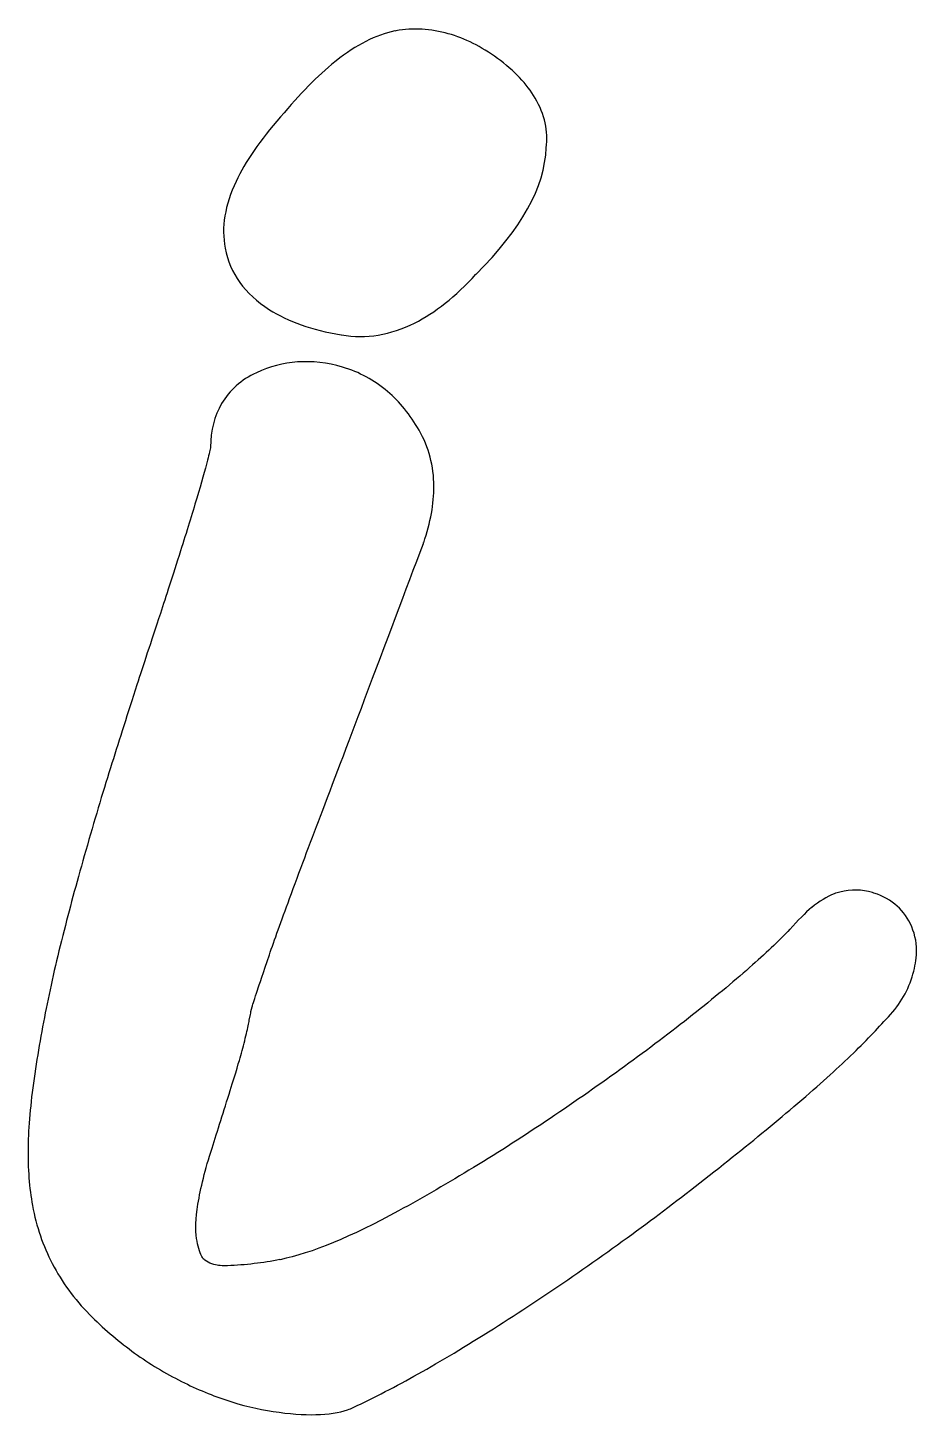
# Model space of a CAD drawing. Header units: centimetres. Extents: x 0 to 8.6, y -7.5 to 5.9.
import ezdxf

# ---------------------------------------------------------------- set-up
doc = ezdxf.new("R2010")
doc.units = ezdxf.units.CM
doc.header["$MEASUREMENT"] = 0
doc.layers.add('Layer 1', color=7, linetype='Continuous')

msp = doc.modelspace()

# ---------------------------------------------------------------- linework, layer by layer
at = {"layer": 'Layer 1', "color": 250}
for points, knots in [([(4.889, 5.25688), (4.98158, 5.098), (5.01688, 4.93795), (4.99491, 4.77682), (4.99491, 4.77682), (4.98158, 4.3966), (4.75503, 3.98863), (4.31539, 3.55311), (4.31539, 3.55311), (4.31539, 3.55311), (4.31401, 3.55154), (4.31401, 3.55154), (4.31401, 3.55154), (4.11473, 3.33578), (3.91644, 3.17848), (3.71981, 3.07982), (3.71981, 3.07982), (3.4863, 2.96273), (3.25045, 2.92448), (3.01243, 2.96498), (3.01243, 2.96498), (3.01243, 2.96498), (3.00704, 2.96577), (3.00704, 2.96577), (3.00704, 2.96577), (2.72371, 3.01264), (2.49178, 3.09384), (2.31192, 3.20898), (2.31192, 3.20898), (2.07184, 3.36266), (1.92866, 3.56134), (1.88286, 3.80495), (1.88286, 3.80495), (1.845, 4.00629), (1.88021, 4.22185), (1.98838, 4.45123), (1.98838, 4.45123), (2.07792, 4.641), (2.22198, 4.84949), (2.4198, 5.07623), (2.4198, 5.07623), (2.4198, 5.07623), (2.42038, 5.07574), (2.42038, 5.07574), (2.42038, 5.07574), (2.60553, 5.29856), (2.78089, 5.47636), (2.94564, 5.60836), (2.94564, 5.60836), (2.94564, 5.60836), (2.95888, 5.61944), (2.95888, 5.61944), (2.95888, 5.61944), (3.15424, 5.77351), (3.34361, 5.87011), (3.52642, 5.90836), (3.52642, 5.90836), (3.52642, 5.90836), (3.52681, 5.90747), (3.52681, 5.90747), (3.52681, 5.90747), (3.52681, 5.90747), (3.5376, 5.90953), (3.5376, 5.90953), (3.5376, 5.90953), (3.70598, 5.93944), (3.87594, 5.93003), (4.04638, 5.88188), (4.04638, 5.88188), (4.20781, 5.83627), (4.36658, 5.75664), (4.52241, 5.64337), (4.52241, 5.64337), (4.68599, 5.52441), (4.80819, 5.39545), (4.889, 5.25688)], [0, 0, 0, 0, 0.05, 0.05, 0.05, 0.05, 0.1, 0.1, 0.1, 0.1, 0.15, 0.15, 0.15, 0.15, 0.2, 0.2, 0.2, 0.2, 0.25, 0.25, 0.25, 0.25, 0.3, 0.3, 0.3, 0.3, 0.35, 0.35, 0.35, 0.35, 0.4, 0.4, 0.4, 0.4, 0.45, 0.45, 0.45, 0.45, 0.5, 0.5, 0.5, 0.5, 0.55, 0.55, 0.55, 0.55, 0.6, 0.6, 0.6, 0.6, 0.65, 0.65, 0.65, 0.65, 0.7, 0.7, 0.7, 0.7, 0.75, 0.75, 0.75, 0.75, 0.8, 0.8, 0.8, 0.8, 0.85, 0.85, 0.85, 0.85, 0.9, 0.9, 0.9, 0.9, 1, 1, 1, 1]), ([(8.532, -3.28257), (8.48111, -3.43114), (8.39235, -3.56599), (8.26614, -3.68661), (8.26614, -3.68661), (8.16492, -3.80185), (8.03969, -3.92983), (7.89082, -4.06997), (7.89082, -4.06997), (7.74901, -4.20364), (7.57072, -4.36134), (7.35653, -4.54277), (7.35653, -4.54277), (7.15756, -4.71135), (6.94288, -4.8868), (6.7132, -5.06861), (6.7132, -5.06861), (6.46606, -5.26427), (6.22951, -5.44658), (6.00484, -5.61428), (6.00484, -5.61428), (5.76741, -5.79159), (5.51635, -5.97135), (5.25205, -6.15327), (5.25205, -6.15327), (4.99266, -6.33185), (4.7365, -6.50122), (4.48378, -6.66108), (4.48378, -6.66108), (4.21771, -6.82937), (3.9741, -6.97549), (3.75325, -7.09926), (3.75325, -7.09926), (3.53916, -7.21939), (3.329, -7.32776), (3.12344, -7.42396), (3.12344, -7.42396), (3.10687, -7.43279), (3.08902, -7.44034), (3.07019, -7.44672), (3.07019, -7.44672), (2.90092, -7.5033), (2.65977, -7.50879), (2.34771, -7.46299), (2.34771, -7.46299), (2.20129, -7.44162), (2.0483, -7.40415), (1.88933, -7.35081), (1.88933, -7.35081), (1.73712, -7.29981), (1.58414, -7.23498), (1.43066, -7.15663), (1.43066, -7.15663), (1.27227, -7.07572), (1.12174, -6.98255), (0.97934, -6.87761), (0.97934, -6.87761), (0.83538, -6.77141), (0.69847, -6.65323), (0.56951, -6.52368), (0.56951, -6.52368), (0.42152, -6.37491), (0.3006, -6.21054), (0.20753, -6.03078), (0.20753, -6.03078), (0.1179, -5.85798), (0.05386, -5.67057), (0.0159, -5.46894), (0.0159, -5.46894), (-0.01587, -5.30007), (-0.03019, -5.11049), (-0.02676, -4.90102), (-0.02676, -4.90102), (-0.02352, -4.7035), (-0.0042, -4.48206), (0.0312, -4.23718), (0.0312, -4.23718), (0.0669, -3.99063), (0.10897, -3.74958), (0.15712, -3.5143), (0.15712, -3.5143), (0.20616, -3.27482), (0.2653, -3.02141), (0.33423, -2.75436), (0.33423, -2.75436), (0.3968, -2.51242), (0.468, -2.25303), (0.54744, -1.97686), (0.54744, -1.97686), (0.62874, -1.69374), (0.70827, -1.42963), (0.78575, -1.18377), (0.78575, -1.18377), (0.85793, -0.95478), (0.93913, -0.70107), (1.02808, -0.4253), (1.02808, -0.4253), (1.08653, -0.24396), (1.16244, -0.01301), (1.25531, 0.26727), (1.25531, 0.26727), (1.30886, 0.42889), (1.37397, 0.63033), (1.45067, 0.87217), (1.45067, 0.87217), (1.50971, 1.0586), (1.56247, 1.22934), (1.60826, 1.3836), (1.60826, 1.3836), (1.65239, 1.53228), (1.68692, 1.65486), (1.71134, 1.75058), (1.71134, 1.75058), (1.72771, 1.81452), (1.73791, 1.85718), (1.74203, 1.87866), (1.74203, 1.87866), (1.74291, 2.03861), (1.77841, 2.17905), (1.84873, 2.29948), (1.84873, 2.29948), (1.92483, 2.42972), (2.03751, 2.52955), (2.18658, 2.5981), (2.18658, 2.5981), (2.31485, 2.65714), (2.44745, 2.69205), (2.58337, 2.70235), (2.58337, 2.70235), (2.72724, 2.71314), (2.87327, 2.69656), (3.02086, 2.65292), (3.02086, 2.65292), (3.18258, 2.60506), (3.32822, 2.52582), (3.45737, 2.41598), (3.45737, 2.41598), (3.57486, 2.31585), (3.67675, 2.19091), (3.76257, 2.04165), (3.76257, 2.04165), (3.85759, 1.87631), (3.90575, 1.69458), (3.90673, 1.49727), (3.90673, 1.49727), (3.90761, 1.33015), (3.87446, 1.14823), (3.80748, 0.95229), (3.80748, 0.95229), (3.80748, 0.95229), (3.80709, 0.95249), (3.80709, 0.95249), (3.80709, 0.95249), (3.80709, 0.95249), (3.80415, 0.94415), (3.80415, 0.94415), (3.80415, 0.94415), (3.63439, 0.49215), (3.44433, -0.01203), (3.23465, -0.5676), (3.23465, -0.5676), (3.06745, -1.01068), (2.92465, -1.38737), (2.80668, -1.69717), (2.80668, -1.69717), (2.7038, -1.96725), (2.60328, -2.23538), (2.50766, -2.49448), (2.50766, -2.49448), (2.42597, -2.71621), (2.36056, -2.89862), (2.31172, -3.04132), (2.31172, -3.04132), (2.25248, -3.21431), (2.21316, -3.32984), (2.19619, -3.38162), (2.19619, -3.38162), (2.16961, -3.46263), (2.15275, -3.51636), (2.14589, -3.54206), (2.14589, -3.54206), (2.14589, -3.54206), (2.14539, -3.54187), (2.14539, -3.54187), (2.14539, -3.54187), (2.14539, -3.54187), (2.1451, -3.54324), (2.1451, -3.54324), (2.1451, -3.54324), (2.1451, -3.54324), (2.13343, -3.58884), (2.13343, -3.58884), (2.13343, -3.58884), (2.13215, -3.59904), (2.13039, -3.60924), (2.12813, -3.61934), (2.12813, -3.61934), (2.12813, -3.61934), (2.11656, -3.67357), (2.11656, -3.67357), (2.11656, -3.67357), (2.11656, -3.67357), (2.11469, -3.68632), (2.11469, -3.68632), (2.11469, -3.68632), (2.10979, -3.71652), (2.09959, -3.76282), (2.08449, -3.8244), (2.08449, -3.8244), (2.0687, -3.88844), (2.05193, -3.95248), (2.03487, -4.01446), (2.03487, -4.01446), (2.02114, -4.06428), (1.98711, -4.17658), (1.93248, -4.35261), (1.93248, -4.35261), (1.86972, -4.55463), (1.8097, -4.74509), (1.75615, -4.9118), (1.75615, -4.9118), (1.68956, -5.11912), (1.64406, -5.30055), (1.61993, -5.4554), (1.61993, -5.4554), (1.59856, -5.59271), (1.59394, -5.70342), (1.6064, -5.78688), (1.6064, -5.78688), (1.61719, -5.85984), (1.63435, -5.9179), (1.6573, -5.96037), (1.6573, -5.96037), (1.6573, -5.96037), (1.65642, -5.96066), (1.65642, -5.96066), (1.65642, -5.96066), (1.66593, -5.97802), (1.67613, -5.99057), (1.68642, -5.99773), (1.68642, -5.99773), (1.708, -6.01283), (1.73026, -6.0247), (1.75311, -6.03323), (1.75311, -6.03323), (1.75311, -6.03323), (1.77449, -6.03873), (1.77449, -6.03873), (1.77449, -6.03873), (1.81343, -6.04961), (1.85697, -6.05402), (1.90473, -6.05187), (1.90473, -6.05187), (1.99191, -6.04804), (2.0788, -6.04088), (2.16491, -6.03078), (2.16491, -6.03078), (2.24758, -6.02107), (2.33104, -6.00793), (2.41479, -5.99165), (2.41479, -5.99165), (2.41479, -5.99165), (2.41508, -5.99244), (2.41508, -5.99244), (2.41508, -5.99244), (2.72195, -5.92869), (3.10521, -5.77109), (3.56447, -5.51993), (3.56447, -5.51993), (3.80807, -5.38676), (4.0507, -5.24622), (4.29195, -5.09912), (4.29195, -5.09912), (4.54419, -4.94515), (4.79103, -4.78696), (5.03218, -4.62495), (5.03218, -4.62495), (5.53302, -4.28837), (5.99356, -3.95395), (6.4131, -3.62208), (6.4131, -3.62208), (6.61572, -3.46194), (6.80028, -3.30855), (6.96651, -3.16263), (6.96651, -3.16263), (6.96651, -3.16263), (6.96671, -3.16282), (6.96671, -3.16282), (6.96671, -3.16282), (7.11675, -3.03101), (7.24699, -2.90745), (7.35644, -2.79281), (7.35644, -2.79281), (7.35644, -2.79281), (7.35663, -2.793), (7.35663, -2.793), (7.35663, -2.793), (7.4347, -2.70444), (7.50531, -2.63354), (7.56807, -2.58098), (7.56807, -2.58098), (7.56807, -2.58098), (7.56837, -2.58127), (7.56837, -2.58127), (7.56837, -2.58127), (7.64162, -2.52007), (7.71479, -2.47594), (7.78765, -2.44926), (7.78765, -2.44926), (7.80472, -2.44211), (7.82266, -2.43603), (7.84159, -2.43132), (7.84159, -2.43132), (7.94956, -2.40474), (8.05597, -2.4067), (8.15933, -2.43769), (8.15933, -2.43769), (8.17473, -2.44201), (8.19023, -2.44721), (8.20563, -2.45319), (8.20563, -2.45319), (8.3748, -2.5187), (8.48944, -2.63423), (8.54995, -2.79938), (8.54995, -2.79938), (8.58104, -2.8844), (8.59153, -2.97522), (8.58133, -3.07073), (8.58133, -3.07073), (8.57456, -3.13566), (8.55799, -3.20646), (8.532, -3.28257)], [0, 0, 0, 0, 0.01190476, 0.01190476, 0.01190476, 0.01190476, 0.02380952, 0.02380952, 0.02380952, 0.02380952, 0.03571429, 0.03571429, 0.03571429, 0.03571429, 0.04761905, 0.04761905, 0.04761905, 0.04761905, 0.05952381, 0.05952381, 0.05952381, 0.05952381, 0.07142857, 0.07142857, 0.07142857, 0.07142857, 0.08333333, 0.08333333, 0.08333333, 0.08333333, 0.0952381, 0.0952381, 0.0952381, 0.0952381, 0.10714286, 0.10714286, 0.10714286, 0.10714286, 0.11904762, 0.11904762, 0.11904762, 0.11904762, 0.13095238, 0.13095238, 0.13095238, 0.13095238, 0.14285714, 0.14285714, 0.14285714, 0.14285714, 0.1547619, 0.1547619, 0.1547619, 0.1547619, 0.16666667, 0.16666667, 0.16666667, 0.16666667, 0.17857143, 0.17857143, 0.17857143, 0.17857143, 0.19047619, 0.19047619, 0.19047619, 0.19047619, 0.20238095, 0.20238095, 0.20238095, 0.20238095, 0.21428571, 0.21428571, 0.21428571, 0.21428571, 0.22619048, 0.22619048, 0.22619048, 0.22619048, 0.23809524, 0.23809524, 0.23809524, 0.23809524, 0.25, 0.25, 0.25, 0.25, 0.26190476, 0.26190476, 0.26190476, 0.26190476, 0.27380952, 0.27380952, 0.27380952, 0.27380952, 0.28571429, 0.28571429, 0.28571429, 0.28571429, 0.29761905, 0.29761905, 0.29761905, 0.29761905, 0.30952381, 0.30952381, 0.30952381, 0.30952381, 0.32142857, 0.32142857, 0.32142857, 0.32142857, 0.33333333, 0.33333333, 0.33333333, 0.33333333, 0.3452381, 0.3452381, 0.3452381, 0.3452381, 0.35714286, 0.35714286, 0.35714286, 0.35714286, 0.36904762, 0.36904762, 0.36904762, 0.36904762, 0.38095238, 0.38095238, 0.38095238, 0.38095238, 0.39285714, 0.39285714, 0.39285714, 0.39285714, 0.4047619, 0.4047619, 0.4047619, 0.4047619, 0.41666667, 0.41666667, 0.41666667, 0.41666667, 0.42857143, 0.42857143, 0.42857143, 0.42857143, 0.44047619, 0.44047619, 0.44047619, 0.44047619, 0.45238095, 0.45238095, 0.45238095, 0.45238095, 0.46428571, 0.46428571, 0.46428571, 0.46428571, 0.47619048, 0.47619048, 0.47619048, 0.47619048, 0.48809524, 0.48809524, 0.48809524, 0.48809524, 0.5, 0.5, 0.5, 0.5, 0.51190476, 0.51190476, 0.51190476, 0.51190476, 0.52380952, 0.52380952, 0.52380952, 0.52380952, 0.53571429, 0.53571429, 0.53571429, 0.53571429, 0.54761905, 0.54761905, 0.54761905, 0.54761905, 0.55952381, 0.55952381, 0.55952381, 0.55952381, 0.57142857, 0.57142857, 0.57142857, 0.57142857, 0.58333333, 0.58333333, 0.58333333, 0.58333333, 0.5952381, 0.5952381, 0.5952381, 0.5952381, 0.60714286, 0.60714286, 0.60714286, 0.60714286, 0.61904762, 0.61904762, 0.61904762, 0.61904762, 0.63095238, 0.63095238, 0.63095238, 0.63095238, 0.64285714, 0.64285714, 0.64285714, 0.64285714, 0.6547619, 0.6547619, 0.6547619, 0.6547619, 0.66666667, 0.66666667, 0.66666667, 0.66666667, 0.67857143, 0.67857143, 0.67857143, 0.67857143, 0.69047619, 0.69047619, 0.69047619, 0.69047619, 0.70238095, 0.70238095, 0.70238095, 0.70238095, 0.71428571, 0.71428571, 0.71428571, 0.71428571, 0.72619048, 0.72619048, 0.72619048, 0.72619048, 0.73809524, 0.73809524, 0.73809524, 0.73809524, 0.75, 0.75, 0.75, 0.75, 0.76190476, 0.76190476, 0.76190476, 0.76190476, 0.77380952, 0.77380952, 0.77380952, 0.77380952, 0.78571429, 0.78571429, 0.78571429, 0.78571429, 0.79761905, 0.79761905, 0.79761905, 0.79761905, 0.80952381, 0.80952381, 0.80952381, 0.80952381, 0.82142857, 0.82142857, 0.82142857, 0.82142857, 0.83333333, 0.83333333, 0.83333333, 0.83333333, 0.8452381, 0.8452381, 0.8452381, 0.8452381, 0.85714286, 0.85714286, 0.85714286, 0.85714286, 0.86904762, 0.86904762, 0.86904762, 0.86904762, 0.88095238, 0.88095238, 0.88095238, 0.88095238, 0.89285714, 0.89285714, 0.89285714, 0.89285714, 0.9047619, 0.9047619, 0.9047619, 0.9047619, 0.91666667, 0.91666667, 0.91666667, 0.91666667, 0.92857143, 0.92857143, 0.92857143, 0.92857143, 0.94047619, 0.94047619, 0.94047619, 0.94047619, 0.95238095, 0.95238095, 0.95238095, 0.95238095, 0.96428571, 0.96428571, 0.96428571, 0.96428571, 0.97619048, 0.97619048, 0.97619048, 0.97619048, 1, 1, 1, 1])]:
    msp.add_open_spline(points, degree=3, knots=knots, dxfattribs=at)

doc.saveas('drawing.dxf')
